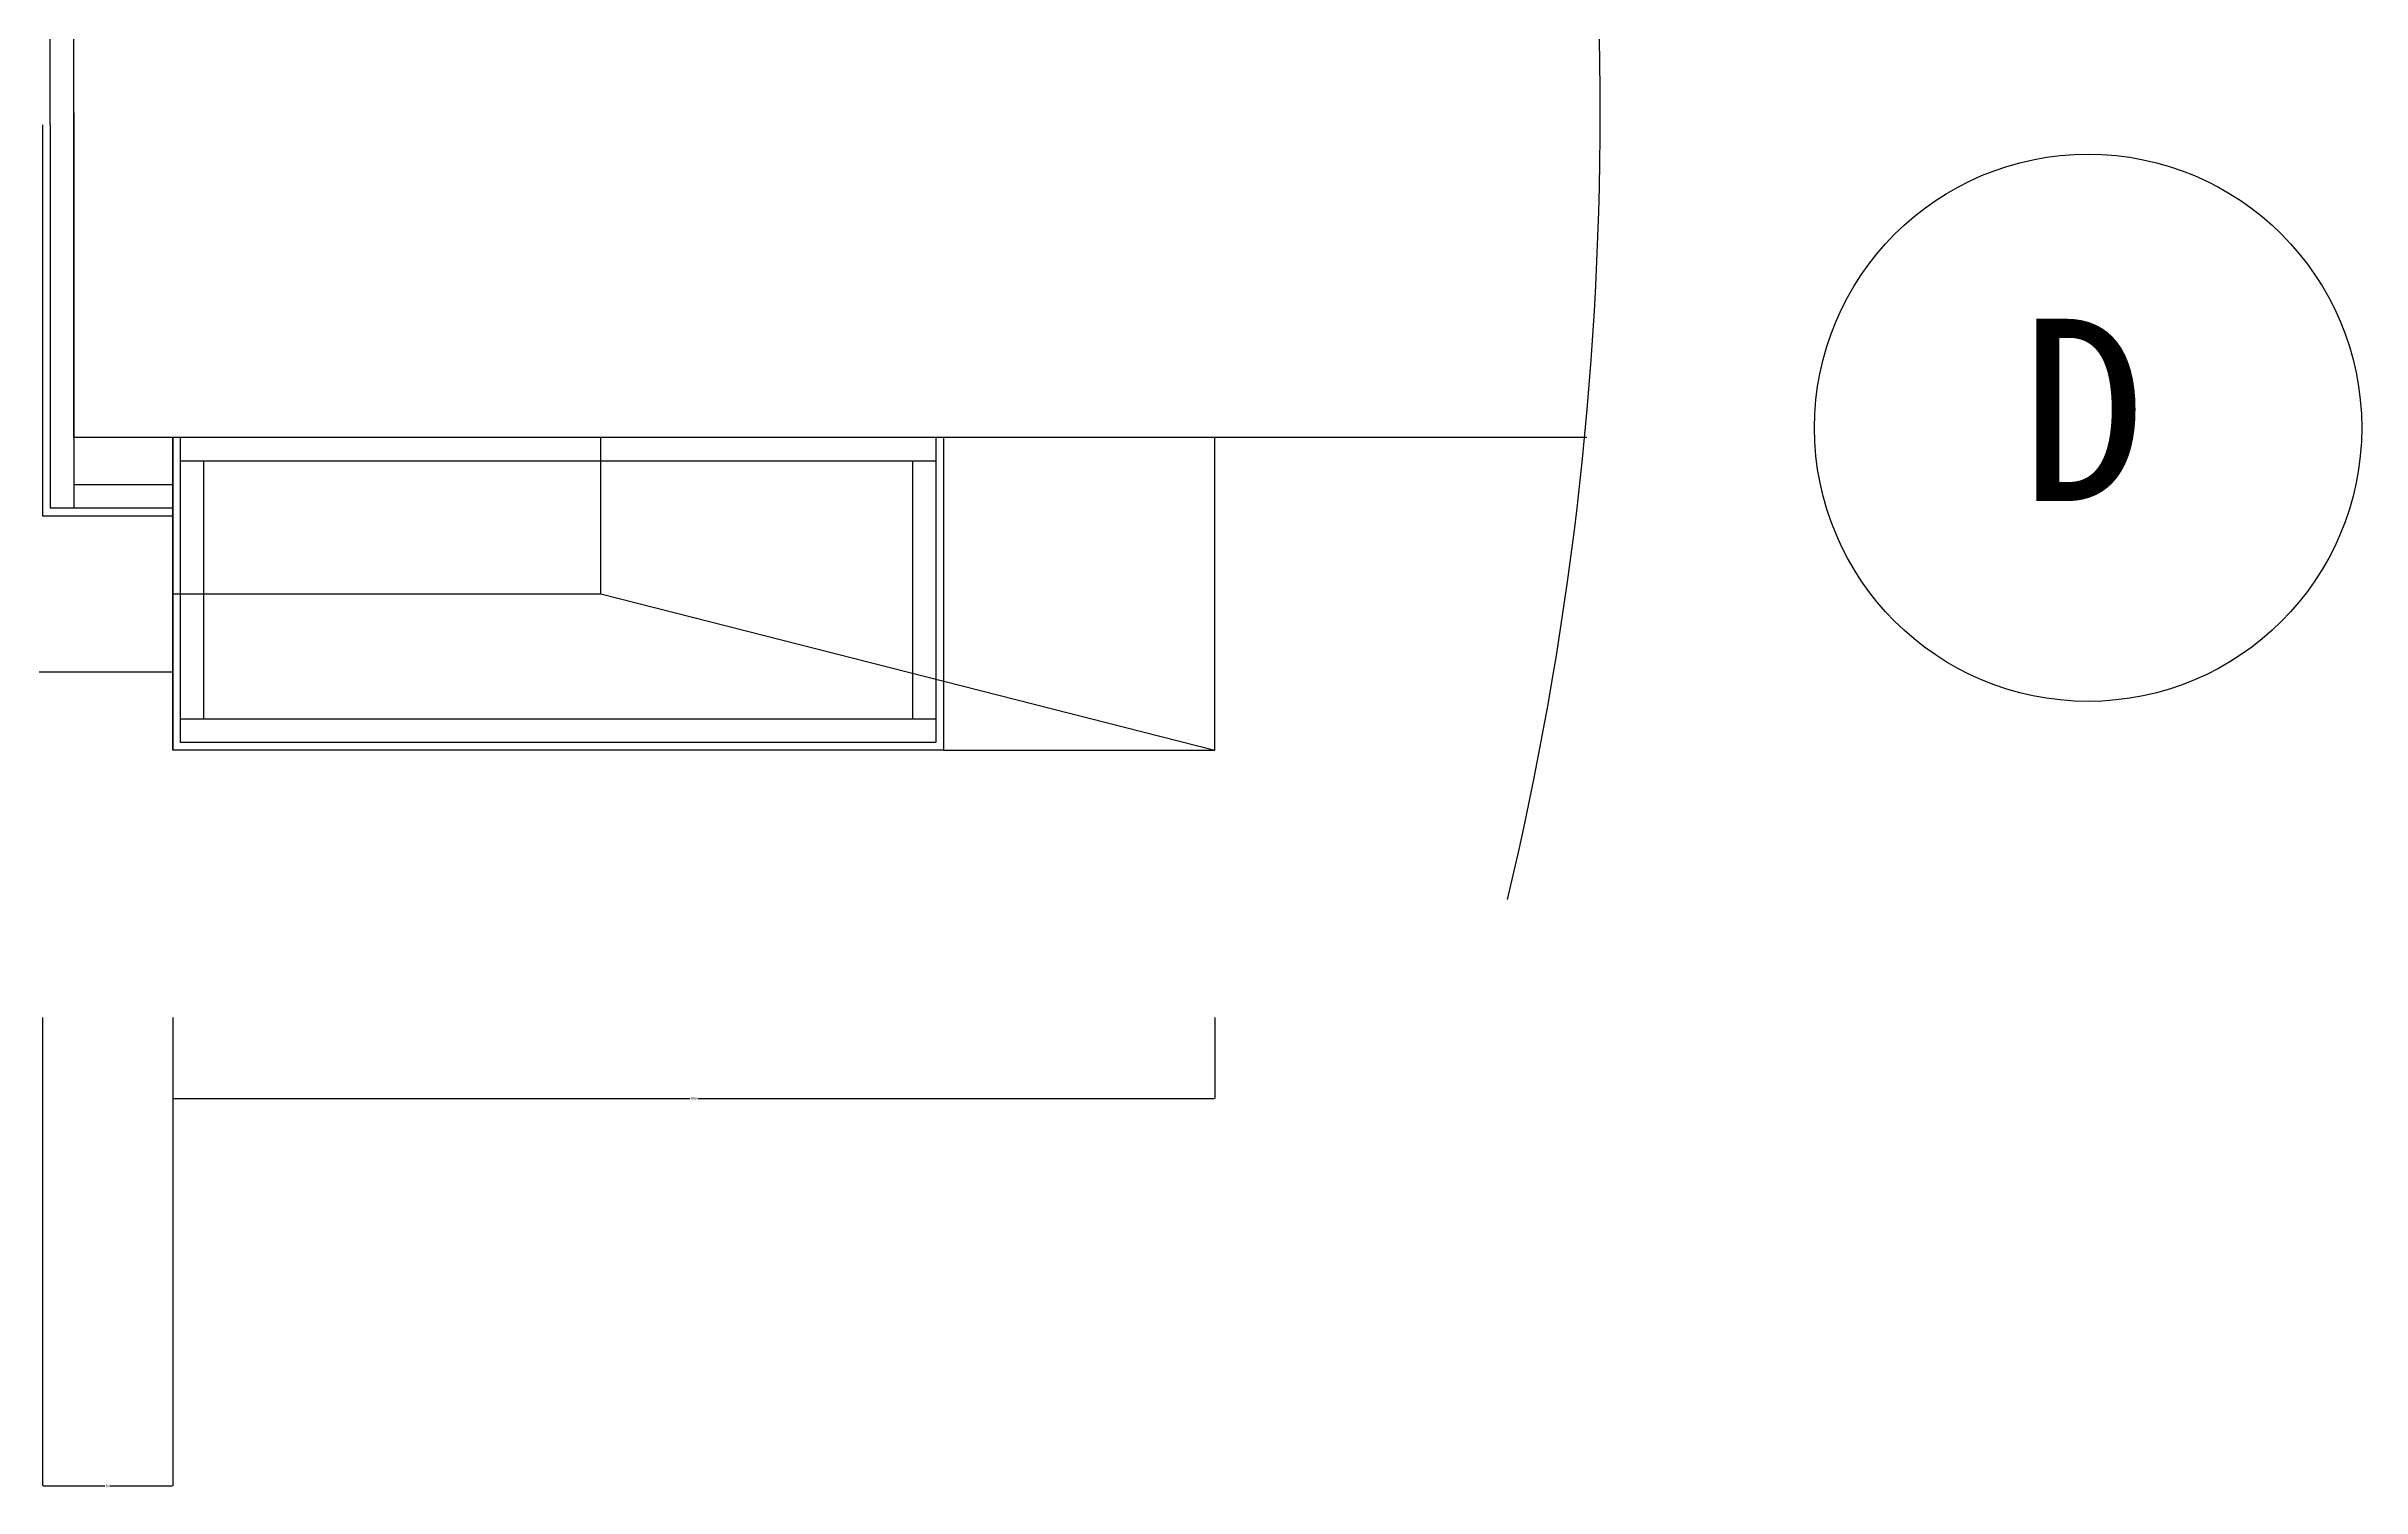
# Model space of a CAD drawing. Header units: metres. Extents: x -150 to 5859, y 346 to 5792.
# Drawn here: x 1932 to 2820, y 346 to 899 of the extents above; entities that cross this region are included whole.
import ezdxf

# ---------------------------------------------------------------- set-up
doc = ezdxf.new("R2010")
doc.units = ezdxf.units.M
for name, color, linetype in [('2', 2, 'Continuous'), ('3', 3, 'Continuous'), ('4', 4, 'Continuous'), ('7', 7, 'Continuous'), ('BH', 3, 'Continuous'), ('DIM', 3, 'Continuous'), ('TEXT', 3, 'Continuous')]:
    doc.layers.add(name, color=color, linetype=linetype)
doc.dimstyles.get("Standard").update_dxf_attribs({"dimtxt": 2.5, "dimasz": 2.5, "dimexe": 1.25, "dimexo": 0.625, "dimtad": 1, "dimcen": 2.5, "dimazin": 3, "dimtfac": 1, "dimtmove": 0, "dimatfit": 3})

# ---------------------------------------------------------------- blocks, each defined once
blk = doc.blocks.new('*D23')
for p, q in [((1930.1, 526.66), (1930.1, 346.9)), ((1980.1, 526.66), (1980.1, 346.9)), ((1930.35, 346.9), (1954.1, 346.9)), ((1956.1, 346.9), (1979.85, 346.9))]:
    blk.add_line(p, q)
at = {"layer": 'Defpoints'}
for p in [(1930.1, 526.66), (1980.1, 526.66), (1930.1, 346.9)]:
    blk.add_point(p, dxfattribs=at)
at = {"layer": 'DIM', "insert": (1955.1, 346.9), "char_height": 1, "attachment_point": 5}
blk.add_mtext('50', dxfattribs=at)
blk = doc.blocks.new('*D24')
for p, q in [((1980.1, 526.66), (1980.1, 495.65)), ((2380.1, 526.66), (2380.1, 495.65)), ((1980.35, 495.65), (2178.6, 495.65)), ((2181.6, 495.65), (2379.85, 495.65))]:
    blk.add_line(p, q)
at = {"layer": 'Defpoints'}
for p in [(1980.1, 526.66), (2380.1, 526.66), (1980.1, 495.65)]:
    blk.add_point(p, dxfattribs=at)
at = {"layer": 'DIM', "insert": (2180.1, 495.65), "char_height": 1, "attachment_point": 5}
blk.add_mtext('400', dxfattribs=at)

msp = doc.modelspace()

# ---------------------------------------------------------------- hatches: boundary and pattern name
at = {"layer": 'BH'}
h = msp.add_hatch(dxfattribs=at)
h.set_pattern_fill('ANSI31', scale=200)
h.paths.add_polyline_path([(1942.1, 989.23), (2522.84, 989.23, -0.05), (2521.97, 749.23), (1942.1, 749.23)])
h = msp.add_hatch(dxfattribs=at)
h.set_pattern_fill('AR-CONC', scale=20)
h.paths.add_polyline_path([(1942.1, 989.23), (2522.84, 989.23, -0.05), (2521.97, 749.23), (1942.1, 749.23)])

# ---------------------------------------------------------------- linework, layer by layer
at = {"layer": '2'}
msp.add_lwpolyline([(2522.84, 749.23), (1942.1, 749.23), (1942.1, 989.23)], dxfattribs=at)
at = {"layer": '3'}
for p, q in [((1942.1, 864.55), (1942.1, 1016.23)), ((1942.1, 873.91), (1942.1, 722.23)), ((1942.1, 731.23), (1980.1, 731.23))]:
    msp.add_line(p, q, dxfattribs=at)
for points in [[(1933.1, 869.23), (1933.1, 1016.23), (1980.1, 1016.23)], [(1933.1, 869.23), (1933.1, 722.23), (1980.1, 722.23)]]:
    msp.add_lwpolyline(points, dxfattribs=at)
msp.add_arc((1230.1, 873.91), 1297.87, 346.55, 13.45, dxfattribs=at)
at = {"layer": '4'}
for points in [[(1930.1, 869.23), (1930.1, 719.23), (1980.1, 719.23)], [(2275.98, 749.23), (2275.98, 629.23), (1980.1, 629.23), (1980.1, 749.23)]]:
    msp.add_lwpolyline(points, dxfattribs=at)
at = {"layer": '7'}
for p, q in [((2380.1, 749.23), (1980.1, 749.23)), ((2268.37, 749.23), (1980.1, 749.23)), ((1980.1, 749.23), (1980.1, 629.23)), ((2380.1, 629.23), (2380.1, 749.23)), ((1992.1, 641.23), (1992.1, 740.23)), ((2263.98, 740.23), (2263.98, 641.23)), ((1980.1, 659.23), (1230.1, 659.23)), ((2272.98, 641.23), (1983.1, 641.23)), ((2275.98, 629.23), (2380.1, 629.23))]:
    msp.add_line(p, q, dxfattribs=at)
for points in [[(2272.98, 749.23), (2272.98, 632.23), (1983.1, 632.23), (1983.1, 749.23)], [(2272.98, 740.23), (1983.1, 740.23)]]:
    msp.add_lwpolyline(points, dxfattribs=at)
at = {"layer": 'BH'}
msp.add_line((2144.44, 689.23), (2380.1, 629.23), dxfattribs=at)
msp.add_lwpolyline([(2144.44, 749.23), (1980.1, 749.23), (1980.1, 689.23), (2144.44, 689.23)], close=True, dxfattribs=at)
at = {"layer": 'TEXT'}
msp.add_circle((2715.21, 753.02), 105, dxfattribs=at)

# ---------------------------------------------------------------- texts
msp.add_text('D', height=70, dxfattribs=at).set_placement((2689.42, 724.86))

# ---------------------------------------------------------------- dimensions: what is measured, and where the dimension line sits
at = {"layer": 'DIM'}
for base, p1, p2, picture, middle in [((1930.1, 346.9), (1930.1, 526.66), (1980.1, 526.66), '*D23', (1955.1, 346.9)), ((1980.1, 495.65), (1980.1, 526.66), (2380.1, 526.66), '*D24', (2180.1, 495.65))]:
    dim = msp.add_linear_dim(base=base, p1=p1, p2=p2, dimstyle='Standard', dxfattribs=at)
    dim.commit()
    dim.dimension.update_dxf_attribs({"geometry": picture, "text_midpoint": middle})

doc.saveas('drawing.dxf')
